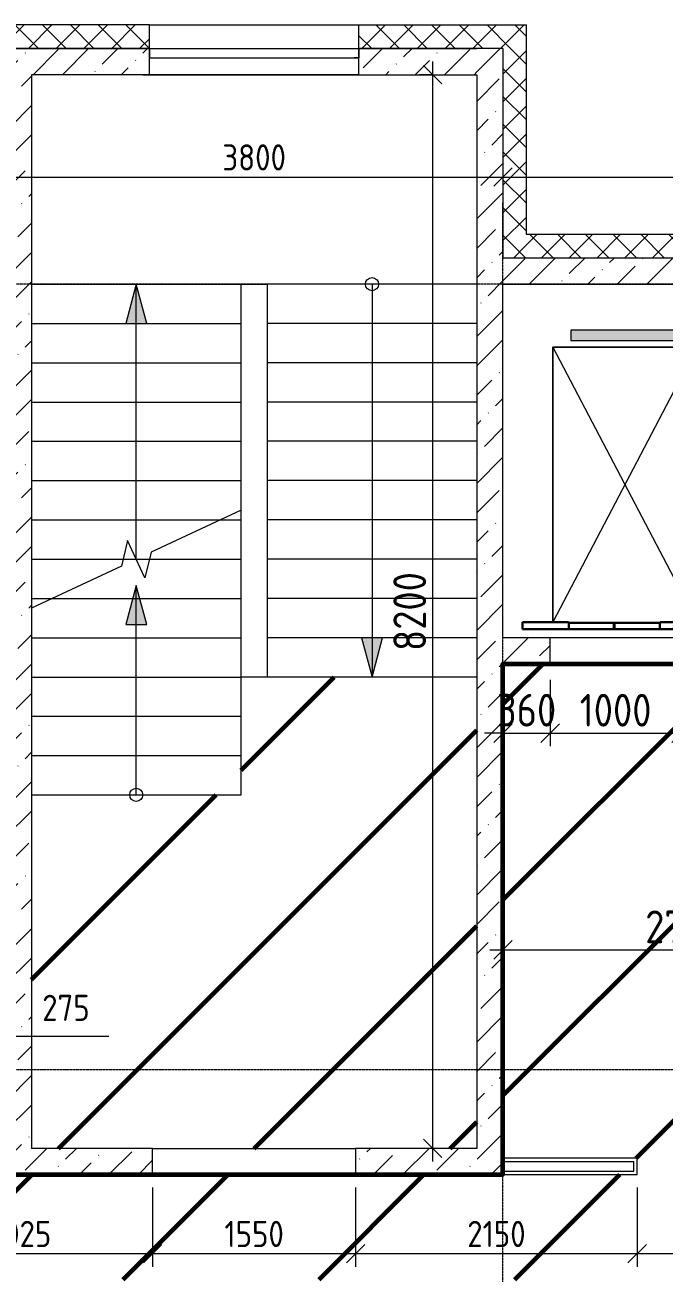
# Model space of a CAD drawing. Header units: millimetres. Extents: x -56773 to 323062, y -262288 to 76460.
# Drawn here: x 42159 to 47039, y -96096 to -86564 of the extents above; entities that cross this region are included whole.
import ezdxf

# ---------------------------------------------------------------- set-up
doc = ezdxf.new("R2010")
doc.units = ezdxf.units.MM
doc.linetypes.add('ADSK_Линия сетки', pattern=[25, 20, -2.5, 0, -2.5])
doc.linetypes.add('ADSK_Невидимые', pattern=[5, 3, -2])
for name, color, linetype, lineweight in [('1.1)Стяжка керамзит  2 этаж', 5, 'Continuous', 60), ('3.1 Штукатурка внешн стен', 5, 'Continuous', 60), ('_ Окна', 7, 'Continuous', 18), ('Лестницы', 7, 'Continuous', 9), ('Обобщенные модели', 7, 'ADSK_Невидимые', 18), ('Оборудование', 7, 'Continuous', 18), ('Окна', 7, 'Continuous', 9), ('Оси', 7, 'Continuous', 9), ('Перекрытие', 7, 'Continuous', 18), ('Размеры', 7, 'Continuous', 9), ('Стены внутренние', 7, 'Continuous', 18), ('Стены наружные', 7, 'Continuous', 18), ('Стены штриховка', 7, 'Continuous', 9), ('Стрелки вверх', 7, 'Continuous', 18), ('Узлы', 7, 'Continuous', 18)]:
    doc.layers.add(name, color=color, linetype=linetype, lineweight=lineweight)
doc.styles.add('GOST Common_2', font='', dxfattribs={"width": 0.9, "height": 250})
doc.styles.add('GOST Common_3', font='', dxfattribs={"width": 0.9, "height": 200})
doc.styles.get('GOST Common_2').set_extended_font_data('GOST Common')
doc.styles.get('GOST Common_3').set_extended_font_data('GOST Common')
doc.dimstyles.new('ADSK_Основной_2_0', dxfattribs={"dimscale": 304.8, "dimtxt": 201.142999, "dimasz": 0.463911, "dimexe": 0.328084, "dimexo": 0.328084, "dimgap": 0.164042, "dimtad": 1, "dimdec": 3, "dimrnd": 0.001, "dimdsep": 46, "dimtxsty": 'GOST Common_3', "dimblk1": 'OBLIQUE', "dimblk2": 'OBLIQUE', "dimsah": 1, "dimcen": 0.09, "dimdle": 0.328084, "dimazin": 2, "dimtfac": 1, "dimtdec": 4, "dimtix": 1, "dimtmove": 0, "dimatfit": 3, "dimfxl": 1, "dimtvp": 1, "dimtolj": 1, "dimtzin": 0, "dimlwd": 20, "dimlwe": 20, "dimarcsym": 2})
doc.dimstyles.new('ADSK_Основной_2_0_1', dxfattribs={"dimscale": 304.8, "dimtxt": 201.142999, "dimasz": 0.463911, "dimexe": 0.328084, "dimexo": 0.328084, "dimgap": 0.164042, "dimtad": 1, "dimdec": 3, "dimrnd": 0.001, "dimdsep": 46, "dimtxsty": 'GOST Common_3', "dimblk1": 'OBLIQUE', "dimblk2": 'OBLIQUE', "dimsah": 1, "dimcen": 0.09, "dimdle": 0.328084, "dimazin": 2, "dimtfac": 1, "dimtdec": 4, "dimtix": 1, "dimtmove": 1, "dimatfit": 3, "dimfxl": 1, "dimtvp": 1, "dimtolj": 1, "dimtzin": 0, "dimlwd": 20, "dimlwe": 20, "dimarcsym": 2})
doc.dimstyles.new('ADSK_Основной_2_0_2', dxfattribs={"dimscale": 304.8, "dimtxt": 201.142999, "dimasz": 0.463911, "dimexe": 0.328084, "dimexo": 0.328084, "dimgap": 0.164042, "dimtad": 1, "dimdec": 3, "dimrnd": 0.001, "dimdsep": 46, "dimtxsty": 'GOST Common_3', "dimblk1": 'OBLIQUE', "dimblk2": 'OBLIQUE', "dimsah": 1, "dimcen": 0.09, "dimdle": 0.328084, "dimazin": 2, "dimtfac": 1, "dimtdec": 4, "dimtix": 1, "dimtmove": 0, "dimatfit": 3, "dimfxl": 1, "dimtvp": 1, "dimtolj": 1, "dimtzin": 0, "dimlwd": 20, "dimlwe": 20, "dimarcsym": 2})
doc.dimstyles.new('ADSK_Основной_2_0_3', dxfattribs={"dimscale": 304.8, "dimtxt": 201.142999, "dimasz": 0.463911, "dimexe": 0.328084, "dimexo": 0.328084, "dimgap": 0.164042, "dimtad": 1, "dimdec": 3, "dimrnd": 0.001, "dimdsep": 46, "dimtxsty": 'GOST Common_2', "dimblk1": 'OBLIQUE', "dimblk2": 'OBLIQUE', "dimsah": 1, "dimcen": 0.09, "dimdle": 0.328084, "dimazin": 2, "dimtfac": 1, "dimtdec": 4, "dimtix": 1, "dimtmove": 0, "dimatfit": 3, "dimfxl": 1, "dimtvp": 1, "dimtolj": 1, "dimtzin": 0, "dimlwd": 20, "dimlwe": 20, "dimarcsym": 2})
pattern_1 = [(45, (9.36, -97949.04), (84.18955, 308.69595), [396.875, -79.375, 3.353, -76.022])]
pattern_2 = [(45, (9.36, -97949.04), (-106.066, 106.066), []), (135, (9.36, -97949.04), (-106.066, -106.066), [])]

# ---------------------------------------------------------------- blocks, each defined once
blk = doc.blocks.new('AS-Shakhta_lifta-GOST_5746-2003 - Лифт_3_2700х1700 проем 1001-793162-Кладочный план 2-го этаж')
at = {"layer": 'Узлы'}
blk.add_hatch(color=256, dxfattribs=at).paths.add_polyline_path([(412.5, -920), (-412.5, -920), (-412.5, -1000), (412.5, -1000)])
at = {"layer": 'Обобщенные модели', "linetype": 'Continuous', "lineweight": 30}
for p, q in [((780, 1285), (-620, 1285)), ((-620, 1230), (-620, 1285)), ((-267, 1235), (-267, 1285)), ((-267, 1285), (77, 1285)), ((77, 1285), (77, 1235)), ((83, 1235), (83, 1285)), ((83, 1285), (427, 1285)), ((427, 1285), (427, 1235)), ((780, 1230), (780, 1285)), ((-270, 1230), (-620, 1230)), ((77, 1235), (-267, 1235)), ((427, 1235), (83, 1235)), ((430, 1230), (780, 1230))]:
    blk.add_line(p, q, dxfattribs=at)
at = {"layer": 'Обобщенные модели'}
for p, q in [((-270, 1235), (-270, 1285)), ((430, 1235), (430, 1285))]:
    blk.add_line(p, q, dxfattribs=at)
at = {"layer": 'Оборудование'}
for p, q in [((-550, -870), (-550, 1230)), ((550, -870), (-550, 1230)), ((-550, -870), (550, 1230)), ((550, 1230), (-550, 1230)), ((-550, 1230), (-550, -870)), ((550, 1230), (550, -870)), ((550, -870), (550, 1230)), ((550, -870), (-550, -870)), ((-550, -870), (550, -870))]:
    blk.add_line(p, q, dxfattribs=at)
at = {"layer": 'Узлы'}
for p, q in [((412.5, -920), (-412.5, -920)), ((-412.5, -920), (-412.5, -1000)), ((412.5, -1000), (412.5, -920)), ((-412.5, -1000), (412.5, -1000))]:
    blk.add_line(p, q, dxfattribs=at)
blk = doc.blocks.new('ОКНО L03 _2СТ_RS - ОК-6_1600х1980h_лестничная клетка-3556673-Кладочный план 2-го этаж')
at = {"layer": '_ Окна'}
for p, q in [((-838.1, 100), (761.9, 100)), ((-838.1, 100), (-838.1, 30)), ((-838.1, 100), (-833.1, 100)), ((-818.1, 100), (-38.1, 100)), ((-38.1, 100), (741.9, 100)), ((761.9, 100), (756.9, 100)), ((761.9, 100), (761.9, 30)), ((-838.1, 30), (761.9, 30)), ((-838.1, 30), (-803.1, 30)), ((-818.1, 30), (-38.1, 30)), ((-38.1, 30), (741.9, 30)), ((761.9, 30), (726.9, 30))]:
    blk.add_line(p, q, dxfattribs=at)
at = {"layer": 'Окна'}
blk.add_line((-888.1, -100), (811.9, -100), dxfattribs=at)
blk = doc.blocks.new('_Oblique')
at = {"color": 0, "linetype": 'ByBlock', "lineweight": -2}
blk.add_line((-0.5, -0.5), (0.5, 0.5), dxfattribs=at)
blk = doc.blocks.new('*D4591')
at = {"layer": 'Defpoints', "color": 0, "transparency": 16777216}
for p in [(42009.4, -87625.6), (45809.4, -87625.6), (45809.4, -87725.6)]:
    blk.add_point(p, dxfattribs=at)
at = {"layer": 'Размеры', "color": 0, "lineweight": 20, "transparency": 16777216}
for p, q in [((41909.4, -87725.6), (45909.4, -87725.6)), ((42009.4, -87725.6), (42009.4, -87825.6)), ((45809.4, -87725.6), (45809.4, -87825.6))]:
    blk.add_line(p, q, dxfattribs=at)
at = {"layer": 'Размеры', "color": 0, "lineweight": 20, "transparency": 16777216, "xscale": 141.4, "yscale": 141.4, "zscale": 141.4, "rotation": 180}
blk.add_blockref('_Oblique', (42009.4, -87725.6), dxfattribs=at)
at = {"layer": 'Размеры', "color": 0, "lineweight": 20, "transparency": 16777216, "xscale": 141.4, "yscale": 141.4, "zscale": 141.4}
blk.add_blockref('_Oblique', (45809.4, -87725.6), dxfattribs=at)
at = {"layer": 'Размеры', "color": 0, "lineweight": 9, "transparency": 16777216, "insert": (43909.4, -87575.6), "char_height": 200, "width": 605.475, "attachment_point": 5, "style": 'GOST Common_3'}
blk.add_mtext('\\A1;3800', dxfattribs=at)
blk = doc.blocks.new('*D4592')
at = {"layer": 'Defpoints', "color": 0, "transparency": 16777216}
for p in [(45809.4, -87625.6), (49609.4, -87725.6), (49609.4, -88344.1)]:
    blk.add_point(p, dxfattribs=at)
at = {"layer": 'Размеры', "color": 0, "lineweight": 20, "transparency": 16777216}
for p, q in [((49609.4, -88244.1), (49609.4, -87625.6)), ((45709.4, -87725.6), (49709.4, -87725.6)), ((45809.4, -87725.6), (45809.4, -87825.6))]:
    blk.add_line(p, q, dxfattribs=at)
at = {"layer": 'Размеры', "color": 0, "lineweight": 20, "transparency": 16777216, "xscale": 141.4, "yscale": 141.4, "zscale": 141.4, "rotation": 180}
blk.add_blockref('_Oblique', (45809.4, -87725.6), dxfattribs=at)
at = {"layer": 'Размеры', "color": 0, "lineweight": 20, "transparency": 16777216, "xscale": 141.4, "yscale": 141.4, "zscale": 141.4}
blk.add_blockref('_Oblique', (49609.4, -87725.6), dxfattribs=at)
at = {"layer": 'Размеры', "color": 0, "lineweight": 9, "transparency": 16777216, "insert": (47709.4, -87575.6), "char_height": 200, "width": 605.475, "attachment_point": 5, "style": 'GOST Common_3'}
blk.add_mtext('\\A1;3800', dxfattribs=at)
blk = doc.blocks.new('*D4806')
at = {"layer": 'Defpoints', "color": 0, "transparency": 16777216}
for p in [(41109.4, -95344.1), (43134.4, -95344.1), (43134.4, -95947.8)]:
    blk.add_point(p, dxfattribs=at)
at = {"layer": 'Размеры', "color": 0, "lineweight": 20, "transparency": 16777216}
for p, q in [((41109.4, -95444.1), (41109.4, -96047.8)), ((43134.4, -95444.1), (43134.4, -96047.8)), ((41009.4, -95947.8), (43234.4, -95947.8))]:
    blk.add_line(p, q, dxfattribs=at)
at = {"layer": 'Размеры', "color": 0, "lineweight": 20, "transparency": 16777216, "xscale": 141.4, "yscale": 141.4, "zscale": 141.4, "rotation": 180}
blk.add_blockref('_Oblique', (41109.4, -95947.8), dxfattribs=at)
at = {"layer": 'Размеры', "color": 0, "lineweight": 20, "transparency": 16777216, "xscale": 141.4, "yscale": 141.4, "zscale": 141.4}
blk.add_blockref('_Oblique', (43134.4, -95947.8), dxfattribs=at)
at = {"layer": 'Размеры', "color": 0, "lineweight": 9, "transparency": 16777216, "insert": (42121.9, -95797.8), "char_height": 200, "width": 605.475, "attachment_point": 5, "style": 'GOST Common_3'}
blk.add_mtext('\\A1;2025', dxfattribs=at)
blk = doc.blocks.new('*D4927')
at = {"layer": 'Defpoints', "color": 0, "transparency": 16777216}
for p in [(43134.4, -95344.1), (44684.4, -95344.1), (44684.4, -95947.8)]:
    blk.add_point(p, dxfattribs=at)
at = {"layer": 'Размеры', "color": 0, "lineweight": 20, "transparency": 16777216}
for p, q in [((43134.4, -95444.1), (43134.4, -96047.8)), ((44684.4, -95444.1), (44684.4, -96047.8)), ((43034.4, -95947.8), (44784.4, -95947.8))]:
    blk.add_line(p, q, dxfattribs=at)
at = {"layer": 'Размеры', "color": 0, "lineweight": 20, "transparency": 16777216, "xscale": 141.4, "yscale": 141.4, "zscale": 141.4, "rotation": 180}
blk.add_blockref('_Oblique', (43134.4, -95947.8), dxfattribs=at)
at = {"layer": 'Размеры', "color": 0, "lineweight": 20, "transparency": 16777216, "xscale": 141.4, "yscale": 141.4, "zscale": 141.4}
blk.add_blockref('_Oblique', (44684.4, -95947.8), dxfattribs=at)
at = {"layer": 'Размеры', "color": 0, "lineweight": 9, "transparency": 16777216, "insert": (43909.4, -95797.8), "char_height": 200, "width": 560.473, "attachment_point": 5, "style": 'GOST Common_3'}
blk.add_mtext('\\A1;1550', dxfattribs=at)
blk = doc.blocks.new('*D4928')
at = {"layer": 'Defpoints', "color": 0, "transparency": 16777216}
for p in [(44684.4, -95344.1), (46834.4, -95344.1), (46834.4, -95947.8)]:
    blk.add_point(p, dxfattribs=at)
at = {"layer": 'Размеры', "color": 0, "lineweight": 20, "transparency": 16777216}
for p, q in [((44684.4, -95444.1), (44684.4, -96047.8)), ((46834.4, -95444.1), (46834.4, -96047.8)), ((44584.4, -95947.8), (46934.4, -95947.8))]:
    blk.add_line(p, q, dxfattribs=at)
at = {"layer": 'Размеры', "color": 0, "lineweight": 20, "transparency": 16777216, "xscale": 141.4, "yscale": 141.4, "zscale": 141.4, "rotation": 180}
blk.add_blockref('_Oblique', (44684.4, -95947.8), dxfattribs=at)
at = {"layer": 'Размеры', "color": 0, "lineweight": 20, "transparency": 16777216, "xscale": 141.4, "yscale": 141.4, "zscale": 141.4}
blk.add_blockref('_Oblique', (46834.4, -95947.8), dxfattribs=at)
at = {"layer": 'Размеры', "color": 0, "lineweight": 9, "transparency": 16777216, "insert": (45759.4, -95797.8), "char_height": 200, "width": 560.473, "attachment_point": 5, "style": 'GOST Common_3'}
blk.add_mtext('\\A1;2150', dxfattribs=at)
blk = doc.blocks.new('*D4929')
at = {"layer": 'Defpoints', "color": 0, "transparency": 16777216}
for p in [(46834.4, -95344.1), (48384.4, -95344.1), (48384.4, -95947.8)]:
    blk.add_point(p, dxfattribs=at)
at = {"layer": 'Размеры', "color": 0, "lineweight": 20, "transparency": 16777216}
for p, q in [((46834.4, -95444.1), (46834.4, -96047.8)), ((48384.4, -95444.1), (48384.4, -96047.8)), ((46734.4, -95947.8), (48484.4, -95947.8))]:
    blk.add_line(p, q, dxfattribs=at)
at = {"layer": 'Размеры', "color": 0, "lineweight": 20, "transparency": 16777216, "xscale": 141.4, "yscale": 141.4, "zscale": 141.4, "rotation": 180}
blk.add_blockref('_Oblique', (46834.4, -95947.8), dxfattribs=at)
at = {"layer": 'Размеры', "color": 0, "lineweight": 20, "transparency": 16777216, "xscale": 141.4, "yscale": 141.4, "zscale": 141.4}
blk.add_blockref('_Oblique', (48384.4, -95947.8), dxfattribs=at)
at = {"layer": 'Размеры', "color": 0, "lineweight": 9, "transparency": 16777216, "insert": (47609.4, -95797.8), "char_height": 200, "width": 560.473, "attachment_point": 5, "style": 'GOST Common_3'}
blk.add_mtext('\\A1;1550', dxfattribs=at)
blk = doc.blocks.new('*D5000')
at = {"layer": 'Defpoints', "color": 0, "transparency": 16777216}
for p in [(41734.4, -94039.8), (42009.4, -94039.8), (42009.4, -94287.5)]:
    blk.add_point(p, dxfattribs=at)
at = {"layer": 'Размеры', "color": 0, "lineweight": 20, "transparency": 16777216}
for p, q in [((41734.4, -94139.8), (41734.4, -94387.5)), ((42009.4, -94139.8), (42009.4, -94387.5)), ((41634.4, -94287.5), (42009.4, -94287.5)), ((42009.4, -94287.5), (42799.4, -94287.5))]:
    blk.add_line(p, q, dxfattribs=at)
at = {"layer": 'Размеры', "color": 0, "lineweight": 20, "transparency": 16777216, "xscale": 141.4, "yscale": 141.4, "zscale": 141.4, "rotation": 180}
blk.add_blockref('_Oblique', (41734.4, -94287.5), dxfattribs=at)
at = {"layer": 'Размеры', "color": 0, "lineweight": 20, "transparency": 16777216, "xscale": 141.4, "yscale": 141.4, "zscale": 141.4}
blk.add_blockref('_Oblique', (42009.4, -94287.5), dxfattribs=at)
at = {"layer": 'Размеры', "color": 0, "lineweight": 9, "transparency": 16777216, "insert": (42290.9, -93970.9), "char_height": 200, "width": 454.106, "attachment_point": 1, "line_spacing_factor": 1.022761, "style": 'GOST Common_3'}
blk.add_mtext('\\A1;275', dxfattribs=at)
blk = doc.blocks.new('*D5018')
at = {"layer": 'Defpoints', "color": 0, "transparency": 16777216}
for p in [(45372.3, -86944.1), (45272.4, -95144.1), (45372.3, -95144.1)]:
    blk.add_point(p, dxfattribs=at)
at = {"layer": 'Размеры', "color": 0, "lineweight": 20, "transparency": 16777216}
for p, q in [((45272.4, -86844.1), (45272.4, -95244.1)), ((45272.3, -86944.1), (45172.4, -86944.1)), ((45272.3, -95144.1), (45172.4, -95144.1))]:
    blk.add_line(p, q, dxfattribs=at)
at = {"layer": 'Размеры', "color": 0, "lineweight": 20, "transparency": 16777216, "xscale": 141.4, "yscale": 141.4, "zscale": 141.4}
for p, rotation in [((45272.4, -86944.1), 90), ((45272.4, -95144.1), 270)]:
    blk.add_blockref('_Oblique', p, dxfattribs=dict(at, rotation=rotation))
at = {"layer": 'Размеры', "color": 0, "lineweight": 9, "transparency": 16777216, "insert": (45097.4, -91044.1), "char_height": 250, "width": 605.475, "attachment_point": 5, "rotation": 90, "style": 'GOST Common_2'}
blk.add_mtext('\\A1;8200', dxfattribs=at)
blk = doc.blocks.new('*D5019')
at = {"layer": 'Defpoints', "color": 0, "transparency": 16777216}
for p in [(46169.4, -91466.1), (45809.4, -91872.5), (46169.4, -91972.5)]:
    blk.add_point(p, dxfattribs=at)
at = {"layer": 'Размеры', "color": 0, "lineweight": 20, "transparency": 16777216}
for p, q in [((46169.4, -91566.1), (46169.4, -92072.5)), ((45809.4, -91972.5), (45668, -91972.5)), ((45809.4, -91972.5), (45809.4, -92072.5)), ((45809.4, -91972.5), (46169.4, -91972.5)), ((46169.4, -91972.5), (46310.8, -91972.5))]:
    blk.add_line(p, q, dxfattribs=at)
at = {"layer": 'Размеры', "color": 0, "lineweight": 20, "transparency": 16777216, "xscale": 141.4, "yscale": 141.4, "zscale": 141.4}
blk.add_blockref('_Oblique', (45809.4, -91972.5), dxfattribs=at)
at = {"layer": 'Размеры', "color": 0, "lineweight": 20, "transparency": 16777216, "xscale": 141.4, "yscale": 141.4, "zscale": 141.4, "rotation": 180}
blk.add_blockref('_Oblique', (46169.4, -91972.5), dxfattribs=at)
at = {"layer": 'Размеры', "color": 0, "lineweight": 9, "transparency": 16777216, "insert": (45989.4, -91797.5), "char_height": 250, "width": 454.106, "attachment_point": 5, "style": 'GOST Common_2'}
blk.add_mtext('\\A1;360', dxfattribs=at)
blk = doc.blocks.new('*D5020')
at = {"layer": 'Defpoints', "color": 0, "transparency": 16777216}
for p in [(46169.4, -91466.1), (47169.4, -91444.1), (47169.4, -91972.5)]:
    blk.add_point(p, dxfattribs=at)
at = {"layer": 'Размеры', "color": 0, "lineweight": 20, "transparency": 16777216}
for p, q in [((46169.4, -91566.1), (46169.4, -92072.5)), ((47169.4, -91544.1), (47169.4, -92072.5)), ((46069.4, -91972.5), (47269.4, -91972.5))]:
    blk.add_line(p, q, dxfattribs=at)
at = {"layer": 'Размеры', "color": 0, "lineweight": 20, "transparency": 16777216, "xscale": 141.4, "yscale": 141.4, "zscale": 141.4, "rotation": 180}
blk.add_blockref('_Oblique', (46169.4, -91972.5), dxfattribs=at)
at = {"layer": 'Размеры', "color": 0, "lineweight": 20, "transparency": 16777216, "xscale": 141.4, "yscale": 141.4, "zscale": 141.4}
blk.add_blockref('_Oblique', (47169.4, -91972.5), dxfattribs=at)
at = {"layer": 'Размеры', "color": 0, "lineweight": 9, "transparency": 16777216, "insert": (46669.4, -91797.5), "char_height": 250, "width": 560.473, "attachment_point": 5, "style": 'GOST Common_2'}
blk.add_mtext('\\A1;1000', dxfattribs=at)
blk = doc.blocks.new('*D5026')
at = {"layer": 'Defpoints', "color": 0, "transparency": 16777216}
for p in [(45809.4, -93527.2), (48584.4, -93627.2), (48584.4, -93944.1)]:
    blk.add_point(p, dxfattribs=at)
at = {"layer": 'Размеры', "color": 0, "lineweight": 20, "transparency": 16777216}
for p, q in [((48584.4, -93844.1), (48584.4, -93527.2)), ((45709.4, -93627.2), (48684.4, -93627.2)), ((45809.4, -93627.2), (45809.4, -93727.2))]:
    blk.add_line(p, q, dxfattribs=at)
at = {"layer": 'Размеры', "color": 0, "lineweight": 20, "transparency": 16777216, "xscale": 141.4, "yscale": 141.4, "zscale": 141.4, "rotation": 180}
blk.add_blockref('_Oblique', (45809.4, -93627.2), dxfattribs=at)
at = {"layer": 'Размеры', "color": 0, "lineweight": 20, "transparency": 16777216, "xscale": 141.4, "yscale": 141.4, "zscale": 141.4}
blk.add_blockref('_Oblique', (48584.4, -93627.2), dxfattribs=at)
at = {"layer": 'Размеры', "color": 0, "lineweight": 9, "transparency": 16777216, "insert": (47196.9, -93452.2), "char_height": 250, "width": 605.475, "attachment_point": 5, "style": 'GOST Common_2'}
blk.add_mtext('\\A1;2775', dxfattribs=at)

msp = doc.modelspace()

# ---------------------------------------------------------------- hatches: boundary and pattern name
at = {"layer": '1.1)Стяжка керамзит  2 этаж', "transparency": 33554687}
h = msp.add_hatch(dxfattribs=at)
h.set_pattern_fill('ANSI31', color=5, scale=333)
h.paths.add_polyline_path([(49862.837, -95344.0666), (48384.3615, -95344.0666), (48384.3615, -95219.0666), (48584.3615, -95219.0666), (48584.3615, -93944.0666), (49584.3615, -93944.0666), (49584.3615, -91444.0666), (49069.3615, -91444.0666), (48069.3615, -91444.0666), (47169.3615, -91444.0666), (46169.3615, -91444.0666), (45809.3615, -91444.0666), (45809.3615, -95219.0666), (46834.3615, -95219.0666), (46834.3615, -95344.0666), (45809.3615, -95344.0666), (45623.0152, -95344.0666), (45623.0152, -96144.5668), (49862.837, -96144.5668)])
h = msp.add_hatch(dxfattribs=at)
h.set_pattern_fill('ANSI31', color=5, scale=333)
h.paths.add_polyline_path([(45609.3615, -91544.0666), (43809.3615, -91544.0666), (43809.3615, -91844.0666), (43809.3615, -92144.0666), (43809.3615, -92444.0666), (43059.3615, -92444.0666, -1), (42959.3615, -92444.0666), (42209.3615, -92444.0666), (42209.3615, -95144.0666), (43134.3615, -95144.0666), (44684.3615, -95144.0666), (45609.3615, -95144.0666)])
h = msp.add_hatch(dxfattribs=at)
h.set_pattern_fill('ANSI31', color=5, scale=333)
h.paths.add_polyline_path([(45623.0152, -95344.0666), (44684.3615, -95344.0666), (43134.3615, -95344.0666), (42009.3615, -95344.0666), (41383.1934, -95344.0666), (41383.1934, -96144.5668), (45623.0152, -96144.5668)])
at = {"layer": 'Стены наружные', "lineweight": 9}
h = msp.add_hatch(dxfattribs=at)
h.set_pattern_fill('FP_4', color=256, style=0, pattern_type=2)
h.set_pattern_definition(pattern_2)
h.paths.add_polyline_path([(42209.3615, -86744.0666), (42420.3169, -86744.0666), (42420.3169, -86564.0666), (42009.3615, -86564.0666), (42009.3615, -86744.0666)])
h.paths.add_polyline_path([(45609.3615, -86744.0666), (45989.3615, -86744.0666), (45989.3615, -86564.0666), (45420.3169, -86564.0666), (45420.3169, -86744.0666)])
h = msp.add_hatch(dxfattribs=at)
h.set_pattern_fill('FP_4', color=256, style=0, pattern_type=2)
h.set_pattern_definition(pattern_2)
h.paths.add_polyline_path([(45420.3169, -86744.0666), (45420.3169, -86564.0666), (44709.3615, -86564.0666), (44709.3615, -86744.0666), (44744.2001, -86744.0666)])
h.paths.add_polyline_path([(43109.3615, -86744.0666), (43109.3615, -86564.0666), (42420.3169, -86564.0666), (42420.3169, -86744.0666)])
h = msp.add_hatch(dxfattribs=at)
h.set_pattern_fill('FP_2', color=256, style=0, pattern_type=2)
h.set_pattern_definition(pattern_1)
h.paths.add_polyline_path([(42009.3615, -95344.0666), (42209.3615, -95344.0666), (42209.3615, -86744.0666), (42009.3615, -86744.0666), (42009.3615, -95319.0666)])
h = msp.add_hatch(dxfattribs=at)
h.set_pattern_fill('FP_2', color=256, style=0, pattern_type=2)
h.set_pattern_definition(pattern_1)
h.paths.add_polyline_path([(45420.3169, -86944.0666), (45609.3615, -86944.0666), (45609.3615, -86744.0666), (45420.3169, -86744.0666)])
h.paths.add_polyline_path([(42420.3169, -86944.0666), (42420.3169, -86744.0666), (42209.3615, -86744.0666), (42209.3615, -86944.0666)])
h = msp.add_hatch(dxfattribs=at)
h.set_pattern_fill('FP_3', color=256, style=0, pattern_type=2)
h.set_pattern_definition([(45, (9.36, -97949.04), (84.19025, 308.69666), [396.875, -79.375, 3.353, -76.022])])
h.paths.add_polyline_path([(44744.2001, -86944.0666), (45420.3169, -86944.0666), (45420.3169, -86744.0666), (44709.3615, -86744.0666), (44709.3615, -86944.0666)])
h.paths.add_polyline_path([(42420.3169, -86944.0666), (43109.3615, -86944.0666), (43109.3615, -86744.0666), (42420.3169, -86744.0666)])
h = msp.add_hatch(dxfattribs=at)
h.set_pattern_fill('FP_2', color=256, style=0, pattern_type=2)
h.set_pattern_definition(pattern_1)
h.paths.add_polyline_path([(45609.3615, -95344.0666), (45809.3615, -95344.0666), (45809.3615, -86744.0666), (45609.3615, -86744.0666), (45609.3615, -95144.0666)])
h = msp.add_hatch(dxfattribs=at)
h.set_pattern_fill('FP_4', color=256, style=0, pattern_type=2)
h.set_pattern_definition(pattern_2)
h.paths.add_polyline_path([(45989.3615, -88344.0666), (45989.3615, -86744.0666), (45809.3615, -86744.0666), (45809.3615, -88344.0666)])
h = msp.add_hatch(dxfattribs=at)
h.set_pattern_fill('FP_4', color=256, style=0, pattern_type=2)
h.set_pattern_definition(pattern_2)
h.paths.add_polyline_path([(45989.3615, -88344.0666), (49609.3615, -88344.0666), (49609.3615, -88164.0666), (45989.3615, -88164.0666)])
h = msp.add_hatch(dxfattribs=at)
h.set_pattern_fill('FP_2', color=256, style=0, pattern_type=2)
h.set_pattern_definition(pattern_1)
h.paths.add_polyline_path([(47709.3615, -88544.0666), (49609.3615, -88544.0666), (49609.3615, -88344.0666), (45809.3615, -88344.0666), (45809.3615, -88544.0666), (47639.8127, -88544.0666)])
h = msp.add_hatch(dxfattribs=at)
h.set_pattern_fill('FP_2', color=256, style=0, pattern_type=2)
h.set_pattern_definition(pattern_1)
h.paths.add_polyline_path([(45809.3615, -91444.0666), (46169.3615, -91444.0666), (46169.3615, -91244.0666), (45809.3615, -91244.0666)])
h.paths.add_polyline_path([(49609.3615, -91444.0666), (49609.3615, -91244.0666), (49069.3615, -91244.0666), (49069.3615, -91444.0666), (49087.619, -91444.0666)])
h.paths.add_polyline_path([(47169.3615, -91444.0666), (48069.3615, -91444.0666), (48069.3615, -91244.0666), (47169.3615, -91244.0666)])
h = msp.add_hatch(dxfattribs=at)
h.set_pattern_fill('FP_2', color=256, style=0, pattern_type=2)
h.set_pattern_definition(pattern_1)
h.paths.add_polyline_path([(44744.2001, -95344.0666), (45609.3615, -95344.0666), (45609.3615, -95144.0666), (44684.3615, -95144.0666), (44684.3615, -95344.0666)])
h.paths.add_polyline_path([(42209.3615, -95344.0666), (43134.3615, -95344.0666), (43134.3615, -95144.0666), (42209.3615, -95144.0666)])
at = {"layer": 'Стрелки вверх'}
for points in [[(43089.7463, -88844.0666), (43009.3615, -88544.0666), (42928.9767, -88844.0666)], [(43089.7463, -91144.0666), (43009.3615, -90844.0666), (42928.9767, -91144.0666)], [(44809.3615, -91544.0666), (44889.7463, -91244.0666), (44728.9767, -91244.0666), (44744.2001, -91300.881)]]:
    msp.add_hatch(color=256, dxfattribs=at).paths.add_polyline_path(points)

# ---------------------------------------------------------------- linework, layer by layer
at = {"layer": '3.1 Штукатурка внешн стен'}
msp.add_lwpolyline([(42009.3615, -95344.0666), (45809.3615, -95344.0666), (45809.3615, -91444.0666), (49684.3615, -91444.0666)], dxfattribs=at)
at = {"layer": 'Лестницы'}
for p, q in [((42209.3615, -88544.0666), (43809.3615, -88544.0666)), ((42209.3615, -88544.0666), (43809.3615, -88544.0666)), ((43809.3615, -88544.0666), (44009.3615, -88544.0666)), ((43809.3615, -88844.0666), (43809.3615, -88544.0666)), ((45609.3615, -88544.0666), (44009.3615, -88544.0666)), ((44009.3615, -88544.0666), (44009.3615, -88844.0666)), ((45609.3615, -88544.0666), (44009.3615, -88544.0666)), ((42209.3615, -88844.0666), (43809.3615, -88844.0666)), ((42209.3615, -88844.0666), (43809.3615, -88844.0666)), ((43809.3615, -89144.0666), (43809.3615, -88844.0666)), ((44009.3615, -88844.0666), (44009.3615, -89144.0666)), ((45609.3615, -88844.0666), (44009.3615, -88844.0666)), ((45609.3615, -88844.0666), (44009.3615, -88844.0666)), ((42209.3615, -89144.0666), (43809.3615, -89144.0666)), ((42209.3615, -89144.0666), (43809.3615, -89144.0666)), ((43809.3615, -89444.0666), (43809.3615, -89144.0666)), ((44009.3615, -89144.0666), (44009.3615, -89444.0666)), ((45609.3615, -89144.0666), (44009.3615, -89144.0666)), ((45609.3615, -89144.0666), (44009.3615, -89144.0666)), ((42209.3615, -89444.0666), (43809.3615, -89444.0666)), ((42209.3615, -89444.0666), (43809.3615, -89444.0666)), ((43809.3615, -89744.0666), (43809.3615, -89444.0666)), ((44009.3615, -89444.0666), (44009.3615, -89744.0666)), ((45609.3615, -89444.0666), (44009.3615, -89444.0666)), ((45609.3615, -89444.0666), (44009.3615, -89444.0666)), ((42209.3615, -89744.0666), (43809.3615, -89744.0666)), ((42209.3615, -89744.0666), (43809.3615, -89744.0666)), ((43809.3615, -90044.0666), (43809.3615, -89744.0666)), ((44009.3615, -89744.0666), (44009.3615, -90044.0666)), ((45609.3615, -89744.0666), (44009.3615, -89744.0666)), ((45609.3615, -89744.0666), (44009.3615, -89744.0666)), ((42209.3615, -90044.0666), (43809.3615, -90044.0666)), ((42209.3615, -90044.0666), (43809.3615, -90044.0666)), ((43809.3615, -90271.0204), (43809.3615, -90044.0666)), ((44009.3615, -90044.0666), (44009.3615, -90344.0666)), ((45609.3615, -90044.0666), (44009.3615, -90044.0666)), ((45609.3615, -90044.0666), (44009.3615, -90044.0666)), ((42209.3615, -90344.0666), (43652.7136, -90344.0666)), ((42209.3615, -90344.0666), (43652.7136, -90344.0666)), ((43809.3615, -90271.0204), (43122.65, -90591.2393)), ((43652.7136, -90344.0666), (43809.3615, -90344.0666)), ((43652.7136, -90344.0666), (43809.3615, -90344.0666)), ((43809.3615, -90344.0666), (43809.3615, -90271.0204)), ((43809.3615, -90644.0666), (43809.3615, -90344.0666)), ((44009.3615, -90344.0666), (44009.3615, -90644.0666)), ((45609.3615, -90344.0666), (44009.3615, -90344.0666)), ((45609.3615, -90344.0666), (44009.3615, -90344.0666)), ((42943.3274, -90502.456), (42896.073, -90696.8939)), ((43075.3956, -90785.6772), (42943.3274, -90502.456)), ((42209.3615, -90644.0666), (42908.9117, -90644.0666)), ((42209.3615, -90644.0666), (42908.9117, -90644.0666)), ((42908.9117, -90644.0666), (43009.3615, -90644.0666)), ((42908.9117, -90644.0666), (43009.3615, -90644.0666)), ((43009.3615, -90644.0666), (43109.8113, -90644.0666)), ((43009.3615, -90644.0666), (43109.8113, -90644.0666)), ((43122.65, -90591.2393), (43075.3956, -90785.6772)), ((43109.8113, -90644.0666), (43809.3615, -90644.0666)), ((43109.8113, -90644.0666), (43809.3615, -90644.0666)), ((43809.3615, -90944.0666), (43809.3615, -90644.0666)), ((44009.3615, -90644.0666), (44009.3615, -90944.0666)), ((45609.3615, -90644.0666), (44009.3615, -90644.0666)), ((45609.3615, -90644.0666), (44009.3615, -90644.0666)), ((42896.073, -90696.8939), (42209.3615, -91017.1127)), ((42209.3615, -90944.0666), (42366.0094, -90944.0666)), ((42209.3615, -90944.0666), (42366.0094, -90944.0666)), ((42366.0094, -90944.0666), (43809.3615, -90944.0666)), ((42366.0094, -90944.0666), (43809.3615, -90944.0666)), ((43809.3615, -91244.0666), (43809.3615, -90944.0666)), ((44009.3615, -90944.0666), (44009.3615, -91244.0666)), ((45609.3615, -90944.0666), (44009.3615, -90944.0666)), ((45609.3615, -90944.0666), (44009.3615, -90944.0666)), ((42209.3615, -91244.0666), (43809.3615, -91244.0666)), ((42209.3615, -91244.0666), (43809.3615, -91244.0666)), ((43809.3615, -91544.0666), (43809.3615, -91244.0666)), ((44009.3615, -91244.0666), (44009.3615, -91544.0666)), ((45609.3615, -91244.0666), (44009.3615, -91244.0666)), ((45609.3615, -91244.0666), (44009.3615, -91244.0666)), ((42209.3615, -91544.0666), (43809.3615, -91544.0666)), ((42209.3615, -91544.0666), (43809.3615, -91544.0666)), ((43809.3615, -91844.0666), (43809.3615, -91544.0666)), ((45609.3615, -91544.0666), (44009.3615, -91544.0666)), ((42209.3615, -91844.0666), (43809.3615, -91844.0666)), ((42209.3615, -91844.0666), (43809.3615, -91844.0666)), ((43809.3615, -92144.0666), (43809.3615, -91844.0666)), ((42209.3615, -92144.0666), (43809.3615, -92144.0666)), ((42209.3615, -92144.0666), (43809.3615, -92144.0666)), ((43809.3615, -92444.0666), (43809.3615, -92144.0666)), ((42209.3615, -92444.0666), (43809.3615, -92444.0666)), ((42209.3615, -92444.0666), (43809.3615, -92444.0666))]:
    msp.add_line(p, q, dxfattribs=at)
at = {"layer": 'Оси', "linetype": 'ADSK_Линия сетки', "lineweight": 5}
for p, q in [((45809.3615, -108922.9178), (45809.3615, -87921.5904)), ((62525.08, -88544.0666), (-25230.7352, -88544.0666)), ((62525.08, -94544.0666), (-25230.7352, -94544.0666))]:
    msp.add_line(p, q, dxfattribs=at)
at = {"layer": 'Перекрытие'}
for p, q in [((47169.3615, -91244.0666), (46169.3615, -91244.0666)), ((45609.3615, -91544.0666), (43809.3615, -91544.0666)), ((43134.3615, -95144.0666), (44684.3615, -95144.0666)), ((44684.3615, -95344.0666), (43134.3615, -95344.0666))]:
    msp.add_line(p, q, dxfattribs=at)
at = {"layer": 'Стены внутренние', "lineweight": 5}
for p, q in [((46834.3615, -95219.0666), (45809.3615, -95219.0666)), ((46834.3615, -95344.0666), (46834.3615, -95219.0666)), ((45809.3615, -95344.0666), (46834.3615, -95344.0666))]:
    msp.add_line(p, q, dxfattribs=at)
at = {"layer": 'Стены наружные', "lineweight": 9}
for p, q in [((43109.3615, -86564.0666), (41829.3615, -86564.0666)), ((43109.3615, -86744.0666), (43109.3615, -86564.0666)), ((43109.3615, -86564.0666), (44709.3615, -86564.0666)), ((44709.3615, -86744.0666), (44709.3615, -86564.0666)), ((44709.3615, -86564.0666), (45989.3615, -86564.0666)), ((45989.3615, -88164.0666), (45989.3615, -86564.0666)), ((42209.3615, -86744.0666), (42009.3615, -86744.0666)), ((42009.3615, -86744.0666), (42209.3615, -86744.0666)), ((43109.3615, -86944.0666), (43109.3615, -86744.0666)), ((44709.3615, -86944.0666), (44709.3615, -86744.0666)), ((45809.3615, -86744.0666), (45609.3615, -86744.0666)), ((45809.3615, -86744.0666), (45609.3615, -86744.0666)), ((45809.3615, -86744.0666), (45809.3615, -88344.0666)), ((42209.3615, -86944.0666), (42209.3615, -95144.0666)), ((43109.3615, -86944.0666), (42209.3615, -86944.0666)), ((44709.3615, -86944.0666), (43109.3615, -86944.0666)), ((44709.3615, -86944.0666), (45609.3615, -86944.0666)), ((45609.3615, -86944.0666), (45609.3615, -95144.0666)), ((49609.3615, -88164.0666), (45989.3615, -88164.0666)), ((49609.3615, -88344.0666), (45809.3615, -88344.0666)), ((45809.3615, -91244.0666), (45809.3615, -88544.0666)), ((45809.3615, -88544.0666), (47509.3615, -88544.0666)), ((46169.3615, -91244.0666), (45809.3615, -91244.0666)), ((46169.3615, -91444.0666), (46169.3615, -91244.0666)), ((45809.3615, -95219.0666), (45809.3615, -91444.0666)), ((45809.3615, -91444.0666), (46169.3615, -91444.0666)), ((43134.3615, -95144.0666), (42209.3615, -95144.0666)), ((43134.3615, -95344.0666), (43134.3615, -95144.0666)), ((45609.3615, -95144.0666), (44684.3615, -95144.0666)), ((44684.3615, -95144.0666), (44684.3615, -95344.0666)), ((42009.3615, -95344.0666), (43134.3615, -95344.0666)), ((44684.3615, -95344.0666), (45809.3615, -95344.0666))]:
    msp.add_line(p, q, dxfattribs=at)
at = {"layer": 'Стены штриховка', "lineweight": 9}
for p, q in [((42209.3615, -86744.0666), (43109.3615, -86744.0666)), ((43109.3615, -86744.0666), (42209.3615, -86744.0666)), ((44709.3615, -86744.0666), (45609.3615, -86744.0666)), ((45609.3615, -86744.0666), (44709.3615, -86744.0666)), ((45809.3615, -95219.0666), (45809.3615, -95344.0666)), ((45809.3615, -95244.0666), (46809.3615, -95244.0666)), ((45809.3615, -95319.0666), (46809.3615, -95319.0666)), ((46809.3615, -95319.0666), (46809.3615, -95244.0666))]:
    msp.add_line(p, q, dxfattribs=at)
at = {"layer": 'Стрелки вверх'}
for p, q in [((43009.3615, -88544.0666), (42928.9767, -88844.0666)), ((43009.3615, -88844.0666), (43009.3615, -88544.0666)), ((43089.7463, -88844.0666), (43009.3615, -88544.0666)), ((44809.3615, -88544.0666), (44809.3615, -88844.0666)), ((42928.9767, -88844.0666), (43089.7463, -88844.0666)), ((43009.3615, -89144.0666), (43009.3615, -88844.0666)), ((44809.3615, -88844.0666), (44809.3615, -89144.0666)), ((43009.3615, -89444.0666), (43009.3615, -89144.0666)), ((44809.3615, -89144.0666), (44809.3615, -89444.0666)), ((43009.3615, -89744.0666), (43009.3615, -89444.0666)), ((44809.3615, -89444.0666), (44809.3615, -89744.0666)), ((43009.3615, -90044.0666), (43009.3615, -89744.0666)), ((44809.3615, -89744.0666), (44809.3615, -90044.0666)), ((43009.3615, -90344.0666), (43009.3615, -90044.0666)), ((44809.3615, -90044.0666), (44809.3615, -90344.0666)), ((43009.3615, -90644.0666), (43009.3615, -90344.0666)), ((44809.3615, -90344.0666), (44809.3615, -90644.0666)), ((44809.3615, -90644.0666), (44809.3615, -90944.0666)), ((43009.3615, -90844.0666), (42928.9767, -91144.0666)), ((43009.3615, -90944.0666), (43009.3615, -90844.0666)), ((43089.7463, -91144.0666), (43009.3615, -90844.0666)), ((43009.3615, -91244.0666), (43009.3615, -90944.0666)), ((44809.3615, -90944.0666), (44809.3615, -91244.0666)), ((42928.9767, -91144.0666), (43089.7463, -91144.0666)), ((43009.3615, -91544.0666), (43009.3615, -91244.0666)), ((44889.7463, -91244.0666), (44728.9767, -91244.0666)), ((44728.9767, -91244.0666), (44744.2001, -91300.881)), ((44744.2001, -91300.881), (44809.3615, -91544.0666)), ((44809.3615, -91244.0666), (44809.3615, -91544.0666)), ((44809.3615, -91544.0666), (44889.7463, -91244.0666)), ((43009.3615, -91844.0666), (43009.3615, -91544.0666)), ((43009.3615, -92144.0666), (43009.3615, -91844.0666)), ((43009.3615, -92444.0666), (43009.3615, -92144.0666))]:
    msp.add_line(p, q, dxfattribs=at)
for centre in [(44809.3615, -88544.0666), (43009.3615, -92444.0666)]:
    msp.add_circle(centre, 50, dxfattribs=at)

# ---------------------------------------------------------------- block references
at = {"layer": 'Оборудование', "rotation": 180}
msp.add_blockref('AS-Shakhta_lifta-GOST_5746-2003 - Лифт_3_2700х1700 проем 1001-793162-Кладочный план 2-го этаж', (46739.3615, -89894.0666), dxfattribs=at)
at = {"layer": 'Окна'}
msp.add_blockref('ОКНО L03 _2СТ_RS - ОК-6_1600х1980h_лестничная клетка-3556673-Кладочный план 2-го этаж', (43947.4615, -86844.0666), dxfattribs=at)

# ---------------------------------------------------------------- dimensions: what is measured, and where the dimension line sits
at = {"layer": 'Размеры', "lineweight": 9}
dim = msp.add_linear_dim(base=(45272.3574, -95144.0666), p1=(45372.3423, -86944.0666), p2=(45372.3423, -95144.0666), angle=90, dimstyle='ADSK_Основной_2_0_3', override={"dimpost": '<>', "dimfxl": 8200}, dxfattribs=at)
dim.commit()
dim.dimension.update_dxf_attribs({"geometry": '*D5018', "text_midpoint": (45097.3574, -91044.0666)})
for base, p1, p2, dimstyle, override, picture, middle in [((45809.3615, -87725.5648), (42009.3615, -87625.5799), (45809.3615, -87625.5799), 'ADSK_Основной_2_0_1', {"dimpost": '<>', "dimfxl": 3800}, '*D4591', (43909.3615, -87575.5648)), ((49609.3615, -87725.5648), (45809.3615, -87625.5799), (49609.3615, -88344.0666), 'ADSK_Основной_2_0_1', {"dimpost": '<>', "dimfxl": 3867.327634}, '*D4592', (47709.3615, -87575.5648)), ((46169.3615, -91972.4615), (45809.3615, -91872.4766), (46169.3615, -91466.0666), 'ADSK_Основной_2_0_3', {"dimpost": '<>', "dimfxl": 542.926437}, '*D5019', (45989.3615, -91797.4615)), ((47169.3615, -91972.4615), (46169.3615, -91466.0666), (47169.3615, -91444.0666), 'ADSK_Основной_2_0_3', {"dimpost": '<>', "dimfxl": 1000.241971}, '*D5020', (46669.3615, -91797.4615)), ((48584.3615, -93627.155), (45809.3615, -93527.1701), (48584.3615, -93944.0666), 'ADSK_Основной_2_0_3', {"dimpost": '<>', "dimfxl": 2806.141065}, '*D5026', (47196.8615, -93452.155)), ((43134.3615, -95947.7511), (41109.3615, -95344.0666), (43134.3615, -95344.0666), 'ADSK_Основной_2_0_2', {"dimpost": '<>', "dimfxl": 2025}, '*D4806', (42121.8615, -95797.7511)), ((44684.3615, -95947.7511), (43134.3615, -95344.0666), (44684.3615, -95344.0666), 'ADSK_Основной_2_0_2', {"dimpost": '<>', "dimfxl": 1550}, '*D4927', (43909.3615, -95797.7511)), ((46834.3615, -95947.7511), (44684.3615, -95344.0666), (46834.3615, -95344.0666), 'ADSK_Основной_2_0_2', {"dimpost": '<>', "dimfxl": 2150}, '*D4928', (45759.3615, -95797.7511)), ((48384.3615, -95947.7511), (46834.3615, -95344.0666), (48384.3615, -95344.0666), 'ADSK_Основной_2_0_2', {"dimpost": '<>', "dimfxl": 1550}, '*D4929', (47609.3615, -95797.7511))]:
    dim = msp.add_linear_dim(base=base, p1=p1, p2=p2, dimstyle=dimstyle, override=override, dxfattribs=at)
    dim.commit()
    dim.dimension.update_dxf_attribs({"geometry": picture, "text_midpoint": middle})
dim = msp.add_linear_dim(base=(42009.3615, -94287.517), p1=(41734.3615, -94039.834), p2=(42009.3615, -94039.834), dimstyle='ADSK_Основной_2_0', override={"dimpost": '<>', "dimfxl": 275}, dxfattribs=at)
dim.commit()
dim.dimension.update_dxf_attribs({"geometry": '*D5000', "text_midpoint": (42517.9533, -94287.517), "dimtype": 160})

doc.saveas('drawing.dxf')
